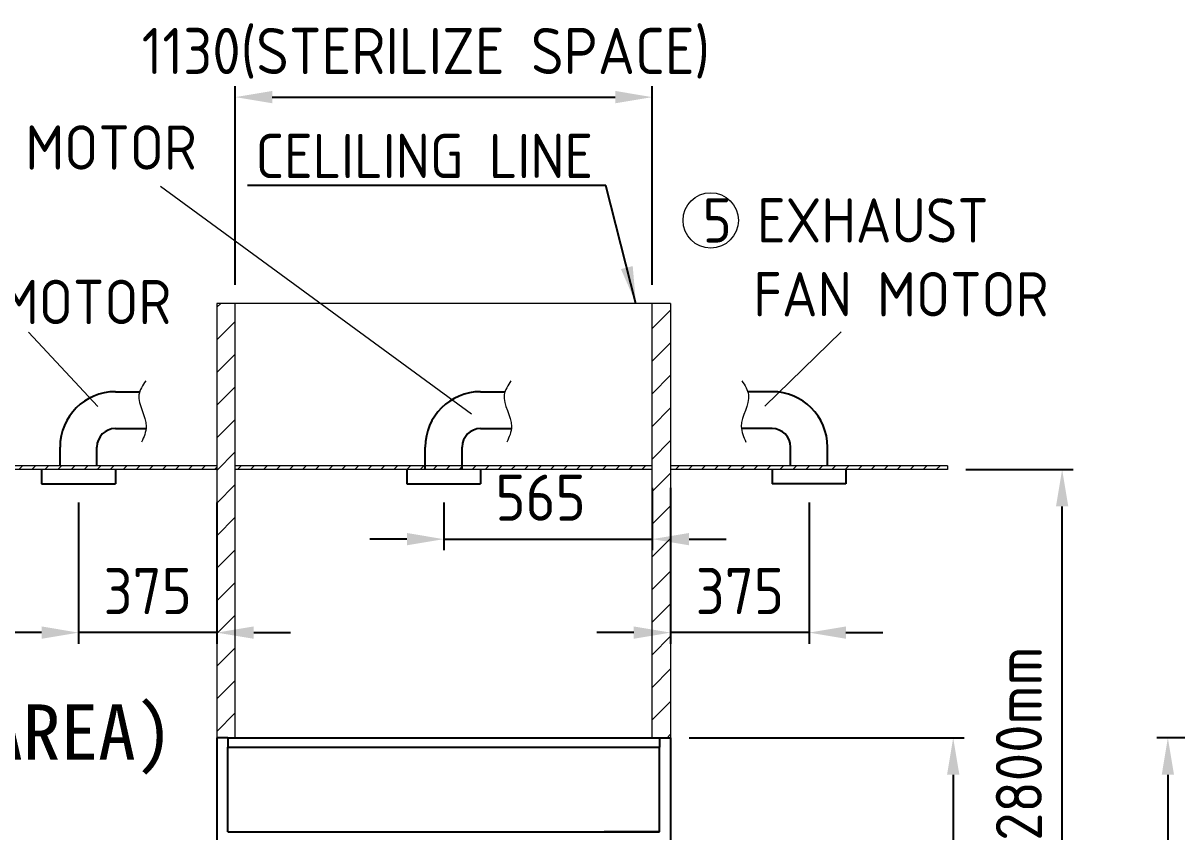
# Model space of a CAD drawing. Header units: millimetres. Extents: x -358422 to 32356, y 0 to 54379.
# Drawn here: x 6380 to 9508, y 5086 to 7278 of the extents above; entities that cross this region are included whole.
import ezdxf

# ---------------------------------------------------------------- set-up
doc = ezdxf.new("R2010")
doc.units = ezdxf.units.MM
doc.header["$MEASUREMENT"] = 0
doc.linetypes.add('HIDDEN', pattern=[9.525, 6.35, -3.175])
doc.layers.get('0').update_dxf_attribs({"lineweight": 25})
for name, color, linetype, lineweight in [('D', 3, 'Continuous', 13), ('H', 2, 'HIDDEN', 15), ('S', 4, 'Continuous', 15)]:
    doc.layers.add(name, color=color, linetype=linetype, lineweight=lineweight)
doc.styles.get("Standard").update_dxf_attribs({"font": 'KAIU.TTF'})
doc.styles.add('STU25', font='isocp2.shx')
doc.dimstyles.new('STU25', dxfattribs={"dimscale": 50, "dimtxt": 2.5, "dimasz": 2, "dimexe": 0.6, "dimexo": 1, "dimgap": 1, "dimtad": 1, "dimdsep": 46, "dimtxsty": 'STU25', "dimcen": 2, "dimazin": 2, "dimtfac": 1, "dimtmove": 0, "dimatfit": 3, "dimfxl": 0, "dimtolj": 1, "dimtzin": 0, "dimarcsym": 0})
doc.dimstyles.new('STU25$7', dxfattribs={"dimscale": 50, "dimtxt": 2.5, "dimasz": 2, "dimexe": 1.25, "dimexo": 0.625, "dimgap": 1, "dimtad": 0, "dimdec": 4, "dimdsep": 46, "dimtxsty": 'STU25', "dimcen": 2.5, "dimazin": 2, "dimtfac": 1, "dimtdec": 4, "dimtmove": 0, "dimatfit": 3, "dimfxl": 0, "dimtolj": 1, "dimtzin": 0, "dimarcsym": 0})
pattern_1 = [(45, (6282.37, 20733.76), (-44.19417, 44.19417), [])]

# ---------------------------------------------------------------- blocks, each defined once
blk = doc.blocks.new('*D6')
at = {"layer": 'D', "color": 0, "linetype": 'Continuous', "lineweight": -2}
for p, q in [((8135.5, 6018.3), (8135.5, 5596.3)), ((8510.5, 5979.2), (8510.5, 5596.3)), ((8035.5, 5626.3), (7935.5, 5626.3)), ((8510.5, 5626.3), (8135.5, 5626.3)), ((8610.5, 5626.3), (8710.5, 5626.3))]:
    blk.add_line(p, q, dxfattribs=at)
at = {"layer": 'D', "color": 0, "linetype": 'Continuous'}
for points in [[(8035.5, 5643), (8035.5, 5609.6), (8135.5, 5626.3)], [(8610.5, 5643), (8610.5, 5609.6), (8510.5, 5626.3)]]:
    blk.add_solid(points, dxfattribs=at)
at = {"layer": 'Defpoints', "color": 0, "linetype": 'Continuous'}
for p in [(8135.5, 6068.3), (8510.5, 6029.2), (8135.5, 5626.3)]:
    blk.add_point(p, dxfattribs=at)
at = {"layer": 'D', "color": 0, "linetype": 'Continuous', "insert": (8323, 5738.8), "char_height": 125, "attachment_point": 5, "style": 'STU25'}
blk.add_mtext('\\A1;375', dxfattribs=at)
blk = doc.blocks.new('*D11')
at = {"layer": 'D', "color": 0, "lineweight": -2}
for p, q in [((8085.5, 6018.3), (8085.5, 5849.5)), ((7520.5, 5979.2), (7520.5, 5849.5)), ((7420.5, 5879.5), (7320.5, 5879.5)), ((7520.5, 5879.5), (8085.5, 5879.5)), ((8185.5, 5879.5), (8285.5, 5879.5))]:
    blk.add_line(p, q, dxfattribs=at)
at = {"layer": 'D', "color": 0}
for points in [[(7420.5, 5896.2), (7420.5, 5862.8), (7520.5, 5879.5)], [(8185.5, 5896.2), (8185.5, 5862.8), (8085.5, 5879.5)]]:
    blk.add_solid(points, dxfattribs=at)
at = {"layer": 'Defpoints', "color": 0}
for p in [(8085.5, 6068.3), (7520.5, 6029.2), (8085.5, 5879.5)]:
    blk.add_point(p, dxfattribs=at)
at = {"layer": 'D', "color": 0, "insert": (7782.9, 5992), "char_height": 125, "attachment_point": 5, "style": 'STU25'}
blk.add_mtext('\\A1;565', dxfattribs=at)
blk = doc.blocks.new('*D13')
at = {"layer": 'D', "color": 0, "lineweight": -2}
for p, q in [((8185.5, 5341.3), (8931.3, 5341.3)), ((8901.3, 5241.3), (8901.3, 3368.3)), ((8178, 3268.3), (8931.3, 3268.3))]:
    blk.add_line(p, q, dxfattribs=at)
at = {"layer": 'D', "color": 0}
for points in [[(8884.6, 5241.3), (8918, 5241.3), (8901.3, 5341.3)], [(8884.6, 3368.3), (8918, 3368.3), (8901.3, 3268.3)]]:
    blk.add_solid(points, dxfattribs=at)
at = {"layer": 'Defpoints', "color": 0}
for p in [(8135.5, 5341.3), (8128, 3268.3), (8901.3, 3268.3)]:
    blk.add_point(p, dxfattribs=at)
at = {"layer": 'D', "color": 0, "insert": (8788.8, 4304.8), "char_height": 125, "attachment_point": 5, "rotation": 90, "style": 'STU25'}
blk.add_mtext('\\A1;2073', dxfattribs=at)
blk = doc.blocks.new('*D14')
at = {"layer": 'D', "color": 0, "linetype": 'Continuous', "lineweight": -2}
for p, q in [((6530.5, 5979.2), (6530.5, 5596.3)), ((6905.5, 5979.2), (6905.5, 5596.3)), ((6430.5, 5626.3), (6330.5, 5626.3)), ((6905.5, 5626.3), (6530.5, 5626.3)), ((7005.5, 5626.3), (7105.5, 5626.3))]:
    blk.add_line(p, q, dxfattribs=at)
at = {"layer": 'D', "color": 0, "linetype": 'Continuous'}
for points in [[(6430.5, 5643), (6430.5, 5609.6), (6530.5, 5626.3)], [(7005.5, 5643), (7005.5, 5609.6), (6905.5, 5626.3)]]:
    blk.add_solid(points, dxfattribs=at)
at = {"layer": 'Defpoints', "color": 0, "linetype": 'Continuous'}
for p in [(6530.5, 6029.2), (6905.5, 6029.2), (6530.5, 5626.3)]:
    blk.add_point(p, dxfattribs=at)
at = {"layer": 'D', "color": 0, "linetype": 'Continuous', "insert": (6718, 5738.8), "char_height": 125, "attachment_point": 5, "style": 'STU25'}
blk.add_mtext('\\A1;375', dxfattribs=at)
blk = doc.blocks.new('*D16')
at = {"layer": 'D', "color": 0, "lineweight": -2}
for p, q in [((10678.9, 5341.3), (9453.1, 5341.3)), ((9483.1, 5241.3), (9483.1, 3368.3)), ((10248.1, 3268.3), (9453.1, 3268.3))]:
    blk.add_line(p, q, dxfattribs=at)
at = {"layer": 'D', "color": 0}
for points in [[(9466.5, 5241.3), (9499.8, 5241.3), (9483.1, 5341.3)], [(9466.5, 3368.3), (9499.8, 3368.3), (9483.1, 3268.3)]]:
    blk.add_solid(points, dxfattribs=at)
at = {"layer": 'Defpoints', "color": 0}
for p in [(10728.9, 5341.3), (9483.1, 3268.3), (10298.1, 3268.3)]:
    blk.add_point(p, dxfattribs=at)
at = {"layer": 'D', "color": 0, "insert": (9370.6, 4304.8), "char_height": 125, "attachment_point": 5, "rotation": 90, "style": 'STU25'}
blk.add_mtext('\\A1;2073', dxfattribs=at)
blk = doc.blocks.new('*D19')
at = {"layer": 'D', "color": 0, "lineweight": -2}
for p, q in [((8935.5, 6068.3), (9226.6, 6068.3)), ((9196.6, 3368.3), (9196.6, 5968.3)), ((8185.5, 3268.3), (9226.6, 3268.3))]:
    blk.add_line(p, q, dxfattribs=at)
at = {"layer": 'D', "color": 0}
for points in [[(9179.9, 5968.3), (9213.2, 5968.3), (9196.6, 6068.3)], [(9179.9, 3368.3), (9213.2, 3368.3), (9196.6, 3268.3)]]:
    blk.add_solid(points, dxfattribs=at)
at = {"layer": 'Defpoints', "color": 0}
for p in [(8885.5, 6068.3), (9196.6, 6068.3), (8135.5, 3268.3)]:
    blk.add_point(p, dxfattribs=at)
at = {"layer": 'D', "color": 0, "insert": (9080.4, 4668.3), "char_height": 125, "attachment_point": 5, "rotation": 90, "style": 'STU25'}
blk.add_mtext('\\A1;FINISHED WALL {\\f新細明體|b0|i0|c136|p16;＞}2800mm', dxfattribs=at)
blk = doc.blocks.new('*D20')
at = {"layer": 'D', "color": 0, "lineweight": -2}
for p, q in [((6955.5, 6568.3), (6955.5, 7107.1)), ((8085.5, 6568.3), (8085.5, 7107.1)), ((7055.5, 7077.1), (7985.5, 7077.1))]:
    blk.add_line(p, q, dxfattribs=at)
at = {"layer": 'D', "color": 0}
for points in [[(7055.5, 7093.8), (7055.5, 7060.5), (6955.5, 7077.1)], [(7985.5, 7093.8), (7985.5, 7060.5), (8085.5, 7077.1)]]:
    blk.add_solid(points, dxfattribs=at)
at = {"layer": 'Defpoints', "color": 0}
for p in [(8085.5, 7077.1), (6955.5, 6518.3), (8085.5, 6518.3)]:
    blk.add_point(p, dxfattribs=at)
at = {"layer": 'D', "color": 0, "insert": (6701.8, 7264.6), "char_height": 125, "attachment_point": 1, "style": 'STU25'}
blk.add_mtext('\\A1;1130(STERILIZE SPACE)', dxfattribs=at)

msp = doc.modelspace()

# ---------------------------------------------------------------- hatches: boundary and pattern name
at = {"layer": 'H', "ltscale": 4}
h = msp.add_hatch(dxfattribs=at)
h.set_pattern_fill('ANSI31', color=256, scale=500, style=0)
h.set_pattern_definition(pattern_1)
h.paths.add_polyline_path([(6905.505, 5341.335), (6955.505, 5341.335), (6955.505, 6518.335), (6905.505, 6518.335)])
edge = h.paths.add_edge_path()
edge.add_line((6935.505, 5341.335), (6905.505, 5341.335))
h = msp.add_hatch(dxfattribs=at)
h.set_pattern_fill('ANSI31', color=256, scale=500, style=0)
h.set_pattern_definition(pattern_1)
h.paths.add_polyline_path([(8085.505, 5341.335), (8135.505, 5341.335), (8135.505, 6518.335), (8085.505, 6518.335)])
edge = h.paths.add_edge_path()
edge.add_line((8105.505, 5341.335), (8135.505, 5341.335))
at = {"layer": 'H'}
h = msp.add_hatch(dxfattribs=at)
h.set_pattern_fill('ANSI31', color=256, scale=200, style=0)
h.set_pattern_definition([(45, (225166.415, 24401.105), (-17.6776695, 17.6776695), [])])
h.paths.add_polyline_path([(6905.505, 6078.335), (6155.505, 6078.335), (6155.505, 6068.335), (6905.505, 6068.335)])
h = msp.add_hatch(dxfattribs=at)
h.set_pattern_fill('ANSI31', color=256, scale=200, style=0)
h.set_pattern_definition([(45, (6282.372, 20733.76), (-17.67767, 17.67767), [])])
h.paths.add_polyline_path([(8085.505, 6078.335), (6955.505, 6078.335), (6955.505, 6068.335), (8085.505, 6068.335)])
h = msp.add_hatch(dxfattribs=at)
h.set_pattern_fill('ANSI31', color=256, scale=200, style=0)
h.set_pattern_definition([(45, (225496.415, 24401.105), (-17.6776695, 17.6776695), [])])
h.paths.add_polyline_path([(8135.505, 6078.335), (8885.505, 6078.335), (8885.505, 6068.335), (8135.505, 6068.335)])

# ---------------------------------------------------------------- linework, layer by layer
at = {"linetype": 'Continuous'}
for p, q in [((6630.505, 6279.083), (6696.425, 6279.083)), ((7620.505, 6279.083), (7686.425, 6279.083)), ((8410.505, 6279.083), (8344.585, 6279.083)), ((6630.505, 6179.083), (6713.799, 6179.083)), ((7620.505, 6179.083), (7703.799, 6179.083)), ((8410.505, 6179.083), (8327.21, 6179.083)), ((6480.505, 6078.335), (6480.505, 6129.083)), ((6580.505, 6078.335), (6580.505, 6129.083)), ((7470.505, 6068.335), (7470.505, 6129.083)), ((7570.505, 6068.335), (7570.505, 6129.083)), ((8460.505, 6078.335), (8460.505, 6129.083)), ((8560.505, 6078.335), (8560.505, 6129.083)), ((6430.505, 6068.335), (6430.505, 6029.191)), ((6630.505, 6068.335), (6630.505, 6029.191)), ((7420.505, 6068.335), (7420.505, 6029.191)), ((7620.505, 6068.335), (7620.505, 6029.191)), ((8410.505, 6068.335), (8410.505, 6029.191)), ((8610.505, 6068.335), (8610.505, 6029.191)), ((6430.505, 6029.191), (6630.505, 6029.191)), ((7420.505, 6029.191), (7620.505, 6029.191)), ((8610.505, 6029.191), (8410.505, 6029.191))]:
    msp.add_line(p, q, dxfattribs=at)
for p, q in [((6905.505, 5341.335), (6905.505, 3641.335)), ((6935.505, 5341.335), (6905.505, 5341.335)), ((6935.505, 5341.335), (8105.505, 5341.335)), ((6935.505, 5341.335), (6935.505, 5316.335)), ((8105.505, 5341.335), (8105.505, 5316.335)), ((8105.505, 5341.335), (8135.505, 5341.335)), ((8135.505, 5341.335), (8135.505, 3641.335)), ((6935.505, 5316.335), (8105.505, 5316.335)), ((6935.505, 5086.335), (6935.505, 5316.335)), ((8105.505, 5086.335), (8105.505, 5316.335)), ((6935.505, 5086.335), (8105.505, 5086.335)), ((8105.505, 5086.335), (7955.505, 5086.335))]:
    msp.add_line(p, q)
for centre, radius, start, end in [((6630.505, 6129.083), 150, 90, 180), ((7620.505, 6129.083), 150, 90, 180), ((8410.505, 6129.083), 150, 0, 90), ((6630.505, 6129.083), 50, 90, 180), ((7620.505, 6129.083), 50, 90, 180), ((8410.505, 6129.083), 50, 0, 90)]:
    msp.add_arc(centre, radius, start, end, dxfattribs=at)
at = {"layer": 'D', "linetype": 'Continuous'}
for p, q in [((7595.474, 6218.299), (6753.118, 6835.372)), ((8390.546, 6240.203), (8597.781, 6440.779))]:
    msp.add_line(p, q, dxfattribs=at)
at = {"layer": 'D'}
msp.add_line((6583.216, 6238.499), (6394.897, 6440.251), dxfattribs=at)
msp.add_circle((8243.961, 6743.066), 75, dxfattribs=at)
for points in [[(6712.739, 6308.66), (6694.477, 6270.755), (6714.144, 6184.417), (6701.501, 6142.301)], [(7702.739, 6308.66), (7684.477, 6270.755), (7704.144, 6184.417), (7691.501, 6142.301)], [(8328.27, 6308.66), (8346.532, 6270.755), (8326.865, 6184.417), (8339.508, 6142.301)]]:
    msp.add_spline(points, degree=3, dxfattribs=at)
at = {"layer": 'S', "linetype": 'Continuous'}
for p, q in [((8135.505, 6518.335), (6905.505, 6518.335)), ((6905.505, 6518.335), (6905.505, 5341.335)), ((6955.505, 5341.335), (6955.505, 6518.335)), ((8085.505, 5341.335), (8085.505, 6518.335)), ((8135.505, 6518.335), (8135.505, 5341.335)), ((6905.505, 6078.335), (6155.505, 6078.335)), ((6905.505, 6068.335), (6155.505, 6068.335)), ((8085.505, 6078.335), (6955.505, 6078.335)), ((8085.505, 6068.335), (6955.505, 6068.335)), ((8885.505, 6078.335), (8135.505, 6078.335)), ((8885.505, 6068.335), (8135.505, 6068.335))]:
    msp.add_line(p, q, dxfattribs=at)
at = {"layer": 'S'}
msp.add_line((8885.505, 6078.335), (8885.505, 6068.335), dxfattribs=at)

# ---------------------------------------------------------------- texts
at = {"layer": 'D', "color": 11, "char_height": 120, "attachment_point": 1, "style": 'STU25'}
for s, insert in [('{\\C3;5-1 EXHAUST FAN MOTOR}', (5080.217, 7000.675)), ('{\\C3;5 EXHAUST \\P  FAN MOTOR}', (8222.405, 6803.102)), ('{\\C3;5-2 EXHAUST FAN MOTOR}', (4991.545, 6582.186))]:
    msp.add_mtext(s, dxfattribs=dict(at, insert=insert))
at = {"layer": 'D', "color": 11, "attachment_point": 1}
for s, insert, char_height in [('{\\Fisocp.shx;\\C3;CELILING LINE\\f標楷體|b0|i0|c136|p65; }', (7010.316, 6977.646), 120), ('{\\C3;(UNLOADING AREA)}', (5155.109, 5431.764), 150)]:
    msp.add_mtext(s, dxfattribs=dict(at, insert=insert, char_height=char_height))

# ---------------------------------------------------------------- dimensions: what is measured, and where the dimension line sits
at = {"layer": 'D'}
dim = msp.add_linear_dim(base=(8085.505, 7077.125), p1=(6955.505, 6518.335), p2=(8085.505, 6518.335), text='<>(STERILIZE SPACE)', dimstyle='STU25', dxfattribs=at)
dim.commit()
dim.dimension.update_dxf_attribs({"geometry": '*D20', "text_midpoint": (7520.505, 7077.125), "dimtype": 160})
dim = msp.add_linear_dim(base=(8085.505, 5879.49), p1=(7520.505, 6029.191), p2=(8085.505, 6068.335), dimstyle='STU25', dxfattribs=at)
dim.commit()
dim.dimension.update_dxf_attribs({"geometry": '*D11', "text_midpoint": (7782.88, 5879.49), "dimtype": 160})
at = {"layer": 'D', "linetype": 'Continuous'}
for base, p1, p2, picture, middle in [((8135.505, 5626.296), (8510.505, 6029.191), (8135.505, 6068.335), '*D6', (8323.005, 5626.296)), ((6530.505, 5626.296), (6905.505, 6029.191), (6530.505, 6029.191), '*D14', (6718.005, 5626.296))]:
    dim = msp.add_linear_dim(base=base, p1=p1, p2=p2, angle=180, dimstyle='STU25', dxfattribs=at)
    dim.commit()
    dim.dimension.update_dxf_attribs({"geometry": picture, "text_midpoint": middle, "dimtype": 160})
at = {"layer": 'D'}
dim = msp.add_linear_dim(base=(9196.57, 6068.335), p1=(8135.505, 3268.335), p2=(8885.505, 6068.335), angle=90, text='FINISHED WALL {\\f新細明體|b0|i0|c136|p16;＞}<>mm', dimstyle='STU25', dxfattribs=at)
dim.commit()
dim.dimension.update_dxf_attribs({"geometry": '*D19', "text_midpoint": (9196.57, 4668.335), "dimtype": 160})
for base, p1, p2, picture, middle in [((8901.31, 3268.335), (8135.505, 5341.335), (8128.009, 3268.335), '*D13', (8901.31, 4304.835)), ((9483.127, 3268.335), (10728.92, 5341.335), (10298.136, 3268.335), '*D16', (9483.127, 4304.835))]:
    dim = msp.add_linear_dim(base=base, p1=p1, p2=p2, angle=90, dimstyle='STU25', dxfattribs=at)
    dim.commit()
    dim.dimension.update_dxf_attribs({"geometry": picture, "text_midpoint": middle, "dimtype": 160})

# ---------------------------------------------------------------- leaders
msp.add_leader([(8041.452, 6518.335), (7960.169, 6837.248), (6988.604, 6837.248)], dimstyle='STU25$7', override={"dimgap": 1, "dimtad": 0}, dxfattribs=at)

doc.saveas('drawing.dxf')
